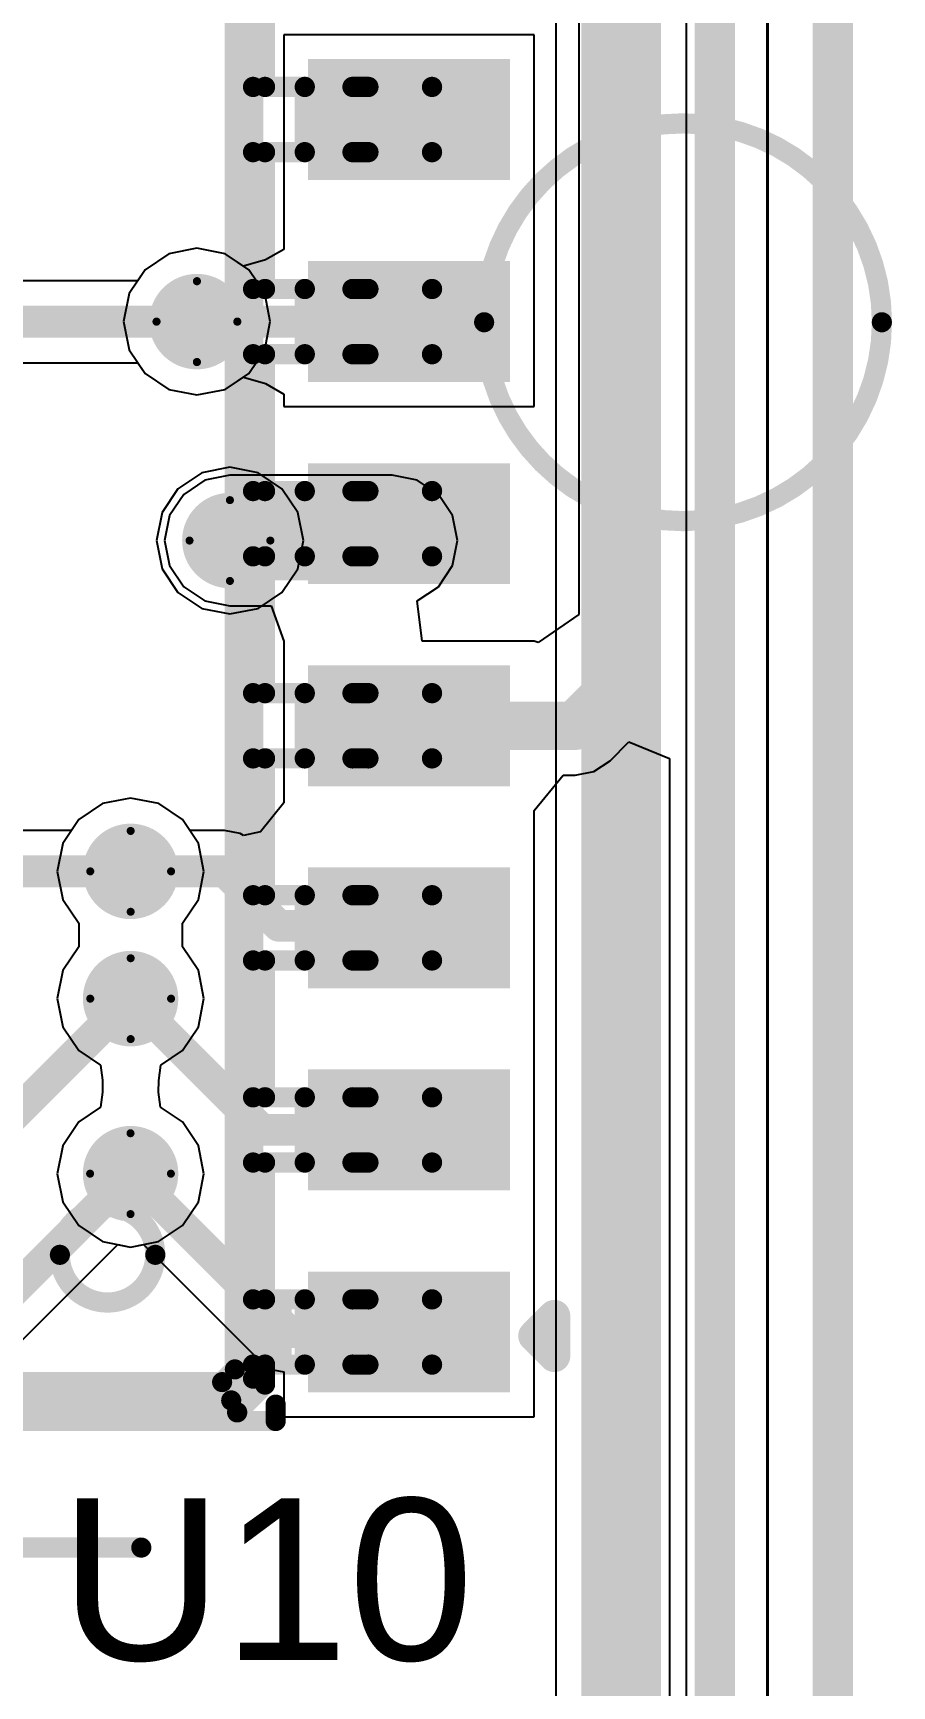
# Model space of a CAD drawing. Header units: millimetres. Extents: x -16 to 330, y -45 to 150.
# Drawn here: x 91.22 to 96.62, y 42.84 to 53.23 of the extents above; entities that cross this region are included whole.
import ezdxf

# ---------------------------------------------------------------- set-up
doc = ezdxf.new("R2010")
doc.units = ezdxf.units.MM
for name, color, linetype in [('BottomLayer', 5, 'Continuous'), ('BottomSolder', 6, 'Continuous'), ('DrillDrawing', 1, 'Continuous'), ('Mechanical13', 56, 'Continuous'), ('Mechanical2', 216, 'Continuous'), ('MidLayer1', 16, 'Continuous'), ('MidLayer2', 76, 'Continuous'), ('TopLayer', 1, 'Continuous'), ('TopOverlay', 2, 'Continuous'), ('TopPaste', 8, 'Continuous'), ('TopSolder', 216, 'Continuous'), ('ViaHoleLayer', 16, 'Continuous')]:
    doc.layers.add(name, color=color, linetype=linetype)
doc.styles.add('Arial', font='arial.ttf', dxfattribs={"height": 0.2})

# ---------------------------------------------------------------- blocks, each defined once
blk = doc.blocks.new('16_SOIC_74')
at = {"layer": 'TopLayer'}
for points in [[(-0.635, 0.38), (0.635, 0.38), (0.635, -0.38), (-0.635, -0.38)], [(5.085, 0.38), (6.355, 0.38), (6.355, -0.38), (5.085, -0.38)], [(-0.635, -0.89), (0.635, -0.89), (0.635, -1.65), (-0.635, -1.65)], [(5.085, -0.89), (6.355, -0.89), (6.355, -1.65), (5.085, -1.65)], [(-0.635, -2.16), (0.635, -2.16), (0.635, -2.92), (-0.635, -2.92)], [(5.085, -2.16), (6.355, -2.16), (6.355, -2.92), (5.085, -2.92)], [(-0.635, -3.43), (0.635, -3.43), (0.635, -4.19), (-0.635, -4.19)], [(5.085, -3.43), (6.355, -3.43), (6.355, -4.19), (5.085, -4.19)], [(-0.635, -4.7), (0.635, -4.7), (0.635, -5.46), (-0.635, -5.46)], [(5.085, -4.7), (6.355, -4.7), (6.355, -5.46), (5.085, -5.46)], [(-0.635, -5.97), (0.635, -5.97), (0.635, -6.73), (-0.635, -6.73)], [(5.085, -5.97), (6.355, -5.97), (6.355, -6.73), (5.085, -6.73)], [(-0.635, -7.24), (0.635, -7.24), (0.635, -8), (-0.635, -8)], [(5.085, -7.24), (6.355, -7.24), (6.355, -8), (5.085, -8)], [(-0.635, -8.51), (0.635, -8.51), (0.635, -9.27), (-0.635, -9.27)], [(5.085, -8.51), (6.355, -8.51), (6.355, -9.27), (5.085, -9.27)]]:
    blk.add_hatch(color=1, dxfattribs=at).paths.add_polyline_path(points)
at = {"layer": 'TopOverlay'}
blk.add_hatch(color=2, dxfattribs=at).paths.add_polyline_path([(0.737, -0.254), (1.016, -0.254), (1.016, 0.203), (0.737, 0.203)])
at = {"layer": 'TopPaste'}
for points in [[(-0.635, 0.38), (0.635, 0.38), (0.635, -0.38), (-0.635, -0.38)], [(5.085, 0.38), (6.355, 0.38), (6.355, -0.38), (5.085, -0.38)], [(-0.635, -0.89), (0.635, -0.89), (0.635, -1.65), (-0.635, -1.65)], [(5.085, -0.89), (6.355, -0.89), (6.355, -1.65), (5.085, -1.65)], [(-0.635, -2.16), (0.635, -2.16), (0.635, -2.92), (-0.635, -2.92)], [(5.085, -2.16), (6.355, -2.16), (6.355, -2.92), (5.085, -2.92)], [(-0.635, -3.43), (0.635, -3.43), (0.635, -4.19), (-0.635, -4.19)], [(5.085, -3.43), (6.355, -3.43), (6.355, -4.19), (5.085, -4.19)], [(-0.635, -4.7), (0.635, -4.7), (0.635, -5.46), (-0.635, -5.46)], [(5.085, -4.7), (6.355, -4.7), (6.355, -5.46), (5.085, -5.46)], [(-0.635, -5.97), (0.635, -5.97), (0.635, -6.73), (-0.635, -6.73)], [(5.085, -5.97), (6.355, -5.97), (6.355, -6.73), (5.085, -6.73)], [(-0.635, -7.24), (0.635, -7.24), (0.635, -8), (-0.635, -8)], [(5.085, -7.24), (6.355, -7.24), (6.355, -8), (5.085, -8)], [(-0.635, -8.51), (0.635, -8.51), (0.635, -9.27), (-0.635, -9.27)], [(5.085, -8.51), (6.355, -8.51), (6.355, -9.27), (5.085, -9.27)]]:
    blk.add_hatch(color=8, dxfattribs=at).paths.add_polyline_path(points)
at = {"layer": 'TopSolder'}
for points in [[(-0.635, 0.38), (0.635, 0.38), (0.635, -0.38), (-0.635, -0.38)], [(5.085, 0.38), (6.355, 0.38), (6.355, -0.38), (5.085, -0.38)], [(-0.635, -0.89), (0.635, -0.89), (0.635, -1.65), (-0.635, -1.65)], [(5.085, -0.89), (6.355, -0.89), (6.355, -1.65), (5.085, -1.65)], [(-0.635, -2.16), (0.635, -2.16), (0.635, -2.92), (-0.635, -2.92)], [(5.085, -2.16), (6.355, -2.16), (6.355, -2.92), (5.085, -2.92)], [(-0.635, -3.43), (0.635, -3.43), (0.635, -4.19), (-0.635, -4.19)], [(5.085, -3.43), (6.355, -3.43), (6.355, -4.19), (5.085, -4.19)], [(-0.635, -4.7), (0.635, -4.7), (0.635, -5.46), (-0.635, -5.46)], [(5.085, -4.7), (6.355, -4.7), (6.355, -5.46), (5.085, -5.46)], [(-0.635, -5.97), (0.635, -5.97), (0.635, -6.73), (-0.635, -6.73)], [(5.085, -5.97), (6.355, -5.97), (6.355, -6.73), (5.085, -6.73)], [(-0.635, -7.24), (0.635, -7.24), (0.635, -8), (-0.635, -8)], [(5.085, -7.24), (6.355, -7.24), (6.355, -8), (5.085, -8)], [(-0.635, -8.51), (0.635, -8.51), (0.635, -9.27), (-0.635, -9.27)], [(5.085, -8.51), (6.355, -8.51), (6.355, -9.27), (5.085, -9.27)]]:
    blk.add_hatch(color=216, dxfattribs=at).paths.add_polyline_path(points)
at = {"layer": 'TopOverlay'}
for points, const_width in [([(4.877, 0.559), (0.838, 0.559)], 0.127), ([(0.838, 0.559), (0.838, 0.457)], 0.127), ([(4.882, 0.557), (4.882, 0.457)], 0.127), ([(-0.914, 0.152), (-0.914, -0.102)], 0.2), ([(-0.787, 0.025), (-0.914, 0.152)], 0.2), ([(-0.787, 0.025), (-0.914, -0.102)], 0.2), ([(0.838, -9.347), (0.838, -9.449)], 0.127), ([(4.882, -9.347), (4.882, -9.447)], 0.127), ([(4.877, -9.449), (0.838, -9.449)], 0.127)]:
    blk.add_lwpolyline(points, dxfattribs=dict(at, const_width=const_width))
for points, const_width in [([(0.806, 0.559, 1), (0.87, 0.559, 1)], 0.0635), ([(0.806, 0.559, 1), (0.87, 0.559, 1)], 0.0635), ([(0.806, 0.457, 1), (0.87, 0.457, 1)], 0.0635), ([(4.845, 0.559, 1), (4.909, 0.559, 1)], 0.0635), ([(4.85, 0.557, 1), (4.914, 0.557, 1)], 0.0635), ([(4.85, 0.457, 1), (4.914, 0.457, 1)], 0.0635), ([(-0.964, 0.152, 1), (-0.864, 0.152, 1)], 0.1), ([(-0.964, 0.152, 1), (-0.864, 0.152, 1)], 0.1), ([(-0.837, 0.025, 1), (-0.737, 0.025, 1)], 0.1), ([(-0.837, 0.025, 1), (-0.737, 0.025, 1)], 0.1), ([(-0.964, -0.102, 1), (-0.864, -0.102, 1)], 0.1), ([(-0.964, -0.102, 1), (-0.864, -0.102, 1)], 0.1), ([(0.806, -9.347, 1), (0.87, -9.347, 1)], 0.0635), ([(4.85, -9.347, 1), (4.914, -9.347, 1)], 0.0635), ([(0.806, -9.449, 1), (0.87, -9.449, 1)], 0.0635), ([(0.806, -9.449, 1), (0.87, -9.449, 1)], 0.0635), ([(4.845, -9.449, 1), (4.909, -9.449, 1)], 0.0635), ([(4.85, -9.447, 1), (4.914, -9.447, 1)], 0.0635)]:
    blk.add_lwpolyline(points, format="xyb", close=True, dxfattribs=dict(at, const_width=const_width))

msp = doc.modelspace()

# ---------------------------------------------------------------- hatches: boundary and pattern name
at = {"layer": 'BottomLayer'}
h = msp.add_hatch(color=5, dxfattribs=at)
edge = h.paths.add_edge_path()
edge.add_arc((92.253, 51.414), 0.3, 0, 360)
h = msp.add_hatch(color=5, dxfattribs=at)
edge = h.paths.add_edge_path()
edge.add_arc((92.46, 50.038), 0.3, 0, 360)
h = msp.add_hatch(color=5, dxfattribs=at)
edge = h.paths.add_edge_path()
edge.add_arc((91.836, 47.959), 0.3, 0, 360)
h = msp.add_hatch(color=5, dxfattribs=at)
edge = h.paths.add_edge_path()
edge.add_arc((91.836, 47.159), 0.3, 0, 360)
h = msp.add_hatch(color=5, dxfattribs=at)
edge = h.paths.add_edge_path()
edge.add_arc((91.836, 46.059), 0.3, 0, 360)
at = {"layer": 'BottomSolder'}
h = msp.add_hatch(color=6, dxfattribs=at)
edge = h.paths.add_edge_path()
edge.add_arc((92.253, 51.414), 0.15, 0, 360)
h = msp.add_hatch(color=6, dxfattribs=at)
edge = h.paths.add_edge_path()
edge.add_arc((92.46, 50.038), 0.15, 0, 360)
h = msp.add_hatch(color=6, dxfattribs=at)
edge = h.paths.add_edge_path()
edge.add_arc((91.836, 47.959), 0.15, 0, 360)
h = msp.add_hatch(color=6, dxfattribs=at)
edge = h.paths.add_edge_path()
edge.add_arc((91.836, 47.159), 0.15, 0, 360)
h = msp.add_hatch(color=6, dxfattribs=at)
edge = h.paths.add_edge_path()
edge.add_arc((91.836, 46.059), 0.15, 0, 360)
at = {"layer": 'MidLayer1'}
h = msp.add_hatch(color=16, dxfattribs=at)
edge = h.paths.add_edge_path()
edge.add_arc((92.253, 51.414), 0.3, 0, 360)
h = msp.add_hatch(color=16, dxfattribs=at)
edge = h.paths.add_edge_path()
edge.add_arc((92.46, 50.038), 0.3, 0, 360)
h = msp.add_hatch(color=16, dxfattribs=at)
edge = h.paths.add_edge_path()
edge.add_arc((91.836, 47.959), 0.3, 0, 360)
h = msp.add_hatch(color=16, dxfattribs=at)
edge = h.paths.add_edge_path()
edge.add_arc((91.836, 47.159), 0.3, 0, 360)
h = msp.add_hatch(color=16, dxfattribs=at)
edge = h.paths.add_edge_path()
edge.add_arc((91.836, 46.059), 0.3, 0, 360)
at = {"layer": 'MidLayer2'}
h = msp.add_hatch(color=76, dxfattribs=at)
edge = h.paths.add_edge_path()
edge.add_arc((92.253, 51.414), 0.3, 0, 360)
h = msp.add_hatch(color=76, dxfattribs=at)
edge = h.paths.add_edge_path()
edge.add_arc((92.46, 50.038), 0.3, 0, 360)
h = msp.add_hatch(color=76, dxfattribs=at)
edge = h.paths.add_edge_path()
edge.add_arc((91.836, 47.959), 0.3, 0, 360)
h = msp.add_hatch(color=76, dxfattribs=at)
edge = h.paths.add_edge_path()
edge.add_arc((91.836, 47.159), 0.3, 0, 360)
h = msp.add_hatch(color=76, dxfattribs=at)
edge = h.paths.add_edge_path()
edge.add_arc((91.836, 46.059), 0.3, 0, 360)
at = {"layer": 'TopLayer'}
h = msp.add_hatch(color=1, dxfattribs=at)
edge = h.paths.add_edge_path()
edge.add_arc((92.253, 51.414), 0.3, 0, 360)
h = msp.add_hatch(color=1, dxfattribs=at)
edge = h.paths.add_edge_path()
edge.add_arc((92.46, 50.038), 0.3, 0, 360)
h = msp.add_hatch(color=1, dxfattribs=at)
edge = h.paths.add_edge_path()
edge.add_arc((91.836, 47.959), 0.3, 0, 360)
h = msp.add_hatch(color=1, dxfattribs=at)
edge = h.paths.add_edge_path()
edge.add_arc((91.836, 47.159), 0.3, 0, 360)
h = msp.add_hatch(color=1, dxfattribs=at)
edge = h.paths.add_edge_path()
edge.add_arc((91.836, 46.059), 0.3, 0, 360)
at = {"layer": 'TopSolder'}
h = msp.add_hatch(color=216, dxfattribs=at)
edge = h.paths.add_edge_path()
edge.add_arc((92.253, 51.414), 0.15, 0, 360)
h = msp.add_hatch(color=216, dxfattribs=at)
edge = h.paths.add_edge_path()
edge.add_arc((92.46, 50.038), 0.15, 0, 360)
h = msp.add_hatch(color=216, dxfattribs=at)
edge = h.paths.add_edge_path()
edge.add_arc((91.836, 47.959), 0.15, 0, 360)
h = msp.add_hatch(color=216, dxfattribs=at)
edge = h.paths.add_edge_path()
edge.add_arc((91.836, 47.159), 0.15, 0, 360)
h = msp.add_hatch(color=216, dxfattribs=at)
edge = h.paths.add_edge_path()
edge.add_arc((91.836, 46.059), 0.15, 0, 360)
at = {"layer": 'ViaHoleLayer'}
h = msp.add_hatch(color=16, dxfattribs=at)
edge = h.paths.add_edge_path()
edge.add_arc((92.253, 51.414), 0.15, 0, 360)
h = msp.add_hatch(color=16, dxfattribs=at)
edge = h.paths.add_edge_path()
edge.add_arc((92.46, 50.038), 0.15, 0, 360)
h = msp.add_hatch(color=16, dxfattribs=at)
edge = h.paths.add_edge_path()
edge.add_arc((91.836, 47.959), 0.15, 0, 360)
h = msp.add_hatch(color=16, dxfattribs=at)
edge = h.paths.add_edge_path()
edge.add_arc((91.836, 47.159), 0.15, 0, 360)
h = msp.add_hatch(color=16, dxfattribs=at)
edge = h.paths.add_edge_path()
edge.add_arc((91.836, 46.059), 0.15, 0, 360)

# ---------------------------------------------------------------- linework, layer by layer
at = {"layer": 'BottomLayer'}
for p, q in [((95.845, 74.655), (95.836, -11.491)), ((95.33, -7.43), (95.33, 61.392)), ((94.51, 59.295), (94.51, -7.43)), ((92.077, 51.84), (91.927, 51.74)), ((92.253, 51.875), (92.077, 51.84)), ((92.43, 51.84), (92.253, 51.875)), ((92.579, 51.74), (92.43, 51.84)), ((91.927, 51.74), (91.827, 51.59)), ((92.679, 51.59), (92.579, 51.74)), ((91.827, 51.59), (91.792, 51.414)), ((92.714, 51.414), (92.679, 51.59)), ((91.792, 51.414), (91.827, 51.237)), ((92.679, 51.237), (92.714, 51.414)), ((91.827, 51.237), (91.927, 51.088)), ((92.579, 51.088), (92.679, 51.237)), ((91.927, 51.088), (92.077, 50.988)), ((92.43, 50.988), (92.579, 51.088)), ((92.077, 50.988), (92.253, 50.953)), ((92.253, 50.953), (92.43, 50.988)), ((91.836, 48.42), (91.66, 48.385)), ((92.013, 48.385), (91.836, 48.42)), ((91.66, 48.385), (91.51, 48.285)), ((92.162, 48.285), (92.013, 48.385)), ((91.51, 48.285), (91.41, 48.135)), ((92.262, 48.135), (92.162, 48.285)), ((91.41, 48.135), (91.375, 47.959)), ((92.297, 47.959), (92.262, 48.135)), ((91.375, 47.959), (91.41, 47.782)), ((92.262, 47.782), (92.297, 47.959)), ((91.41, 47.782), (91.51, 47.633)), ((92.162, 47.633), (92.262, 47.782)), ((91.51, 47.633), (91.51, 47.485)), ((92.162, 47.485), (92.162, 47.633)), ((91.51, 47.485), (91.41, 47.335)), ((92.262, 47.335), (92.162, 47.485)), ((91.41, 47.335), (91.375, 47.159)), ((92.297, 47.159), (92.262, 47.335)), ((91.375, 47.159), (91.41, 46.982)), ((92.262, 46.982), (92.297, 47.159)), ((91.41, 46.982), (91.51, 46.833)), ((92.162, 46.833), (92.262, 46.982)), ((91.51, 46.833), (91.647, 46.741)), ((92.026, 46.741), (92.162, 46.833)), ((91.647, 46.741), (91.66, 46.646)), ((91.66, 46.646), (91.659, 46.572)), ((92.012, 46.572), (92.013, 46.645)), ((92.013, 46.645), (92.026, 46.741)), ((91.659, 46.572), (91.646, 46.476)), ((92.025, 46.476), (92.012, 46.572)), ((91.646, 46.476), (91.51, 46.385)), ((92.162, 46.385), (92.025, 46.476)), ((91.51, 46.385), (91.41, 46.235)), ((92.262, 46.235), (92.162, 46.385)), ((91.41, 46.235), (91.374, 46.059)), ((92.297, 46.059), (92.262, 46.235)), ((91.374, 46.059), (91.41, 45.882)), ((92.262, 45.882), (92.297, 46.059)), ((91.41, 45.882), (91.51, 45.733)), ((92.162, 45.733), (92.262, 45.882)), ((91.51, 45.733), (91.659, 45.633)), ((92.012, 45.633), (92.162, 45.733)), ((91.659, 45.633), (91.836, 45.598)), ((91.836, 45.598), (92.012, 45.633))]:
    msp.add_line(p, q, dxfattribs=at)
at = {"layer": 'BottomLayer', "const_width": 0.5}
msp.add_lwpolyline([(94.92, -7.81), (94.92, 61.392)], dxfattribs=at)
at = {"layer": 'DrillDrawing', "const_width": 0.0508}
for points in [[(91.999, 51.414), (92.253, 51.668)], [(92.253, 51.668), (92.507, 51.414)], [(91.999, 51.414), (92.253, 51.16)], [(92.253, 51.16), (92.507, 51.414)], [(92.206, 50.038), (92.46, 50.292)], [(92.46, 50.292), (92.714, 50.038)], [(92.206, 50.038), (92.46, 49.784)], [(92.46, 49.784), (92.714, 50.038)], [(91.582, 47.959), (91.836, 48.213)], [(91.836, 48.213), (92.09, 47.959)], [(91.582, 47.959), (91.836, 47.705)], [(91.836, 47.705), (92.09, 47.959)], [(91.582, 47.159), (91.836, 47.413)], [(91.836, 47.413), (92.09, 47.159)], [(91.582, 47.159), (91.836, 46.905)], [(91.836, 46.905), (92.09, 47.159)], [(91.582, 46.059), (91.836, 46.313)], [(91.836, 46.313), (92.09, 46.059)], [(91.582, 46.059), (91.836, 45.805)], [(91.836, 45.805), (92.09, 46.059)]]:
    msp.add_lwpolyline(points, dxfattribs=at)
at = {"layer": 'DrillDrawing', "const_width": 0.0254}
for points in [[(92.24, 51.668, 1), (92.266, 51.668, 1)], [(92.24, 51.668, 1), (92.266, 51.668, 1)], [(91.986, 51.414, 1), (92.012, 51.414, 1)], [(91.986, 51.414, 1), (92.012, 51.414, 1)], [(92.494, 51.414, 1), (92.52, 51.414, 1)], [(92.494, 51.414, 1), (92.52, 51.414, 1)], [(92.24, 51.16, 1), (92.266, 51.16, 1)], [(92.24, 51.16, 1), (92.266, 51.16, 1)], [(92.448, 50.292, 1), (92.473, 50.292, 1)], [(92.448, 50.292, 1), (92.473, 50.292, 1)], [(92.194, 50.038, 1), (92.219, 50.038, 1)], [(92.194, 50.038, 1), (92.219, 50.038, 1)], [(92.702, 50.038, 1), (92.727, 50.038, 1)], [(92.702, 50.038, 1), (92.727, 50.038, 1)], [(92.448, 49.784, 1), (92.473, 49.784, 1)], [(92.448, 49.784, 1), (92.473, 49.784, 1)], [(91.824, 48.213, 1), (91.849, 48.213, 1)], [(91.824, 48.213, 1), (91.849, 48.213, 1)], [(91.57, 47.959, 1), (91.595, 47.959, 1)], [(91.57, 47.959, 1), (91.595, 47.959, 1)], [(92.078, 47.959, 1), (92.103, 47.959, 1)], [(92.078, 47.959, 1), (92.103, 47.959, 1)], [(91.824, 47.705, 1), (91.849, 47.705, 1)], [(91.824, 47.705, 1), (91.849, 47.705, 1)], [(91.824, 47.413, 1), (91.849, 47.413, 1)], [(91.824, 47.413, 1), (91.849, 47.413, 1)], [(91.57, 47.159, 1), (91.595, 47.159, 1)], [(91.57, 47.159, 1), (91.595, 47.159, 1)], [(92.078, 47.159, 1), (92.103, 47.159, 1)], [(92.078, 47.159, 1), (92.103, 47.159, 1)], [(91.824, 46.905, 1), (91.849, 46.905, 1)], [(91.824, 46.905, 1), (91.849, 46.905, 1)], [(91.823, 46.313, 1), (91.848, 46.313, 1)], [(91.823, 46.313, 1), (91.848, 46.313, 1)], [(91.569, 46.059, 1), (91.594, 46.059, 1)], [(91.569, 46.059, 1), (91.594, 46.059, 1)], [(92.077, 46.059, 1), (92.102, 46.059, 1)], [(92.077, 46.059, 1), (92.102, 46.059, 1)], [(91.823, 45.805, 1), (91.848, 45.805, 1)], [(91.823, 45.805, 1), (91.848, 45.805, 1)]]:
    msp.add_lwpolyline(points, format="xyb", close=True, dxfattribs=at)
at = {"layer": 'Mechanical13', "const_width": 0.127}
for points in [[(96.256, -12.491), (96.256, 75.509)], [(92.491, 44.829), (92.491, 54.189)], [(92.606, 44.771), (92.606, 54.246)], [(92.681, 52.889), (92.681, 53.749)], [(92.606, 52.889), (92.931, 52.889)], [(92.931, 52.889), (93.231, 52.889)], [(92.931, 52.479), (92.931, 52.889)], [(93.231, 52.889), (93.331, 52.889)], [(93.231, 52.479), (93.231, 52.889)], [(93.331, 52.889), (93.731, 52.889)], [(93.331, 52.479), (93.331, 52.889)], [(93.731, 52.479), (93.731, 52.889)], [(92.606, 52.479), (92.931, 52.479)], [(92.681, 51.619), (92.681, 52.479)], [(92.931, 52.479), (93.231, 52.479)], [(93.231, 52.479), (93.331, 52.479)], [(93.331, 52.479), (93.731, 52.479)], [(92.606, 51.619), (92.931, 51.619)], [(92.931, 51.619), (93.231, 51.619)], [(92.931, 51.209), (92.931, 51.619)], [(93.231, 51.619), (93.331, 51.619)], [(93.231, 51.209), (93.231, 51.619)], [(93.331, 51.619), (93.731, 51.619)], [(93.331, 51.209), (93.331, 51.619)], [(93.731, 51.209), (93.731, 51.619)], [(92.606, 51.209), (92.931, 51.209)], [(92.681, 50.349), (92.681, 51.209)], [(92.931, 51.209), (93.231, 51.209)], [(93.231, 51.209), (93.331, 51.209)], [(93.331, 51.209), (93.731, 51.209)], [(92.606, 50.349), (92.931, 50.349)], [(92.931, 50.349), (93.231, 50.349)], [(92.931, 49.939), (92.931, 50.349)], [(93.231, 50.349), (93.331, 50.349)], [(93.231, 49.939), (93.231, 50.349)], [(93.331, 50.349), (93.731, 50.349)], [(93.331, 49.939), (93.331, 50.349)], [(93.731, 49.939), (93.731, 50.349)], [(92.606, 49.939), (92.931, 49.939)], [(92.681, 49.079), (92.681, 49.939)], [(92.931, 49.939), (93.231, 49.939)], [(93.231, 49.939), (93.331, 49.939)], [(93.331, 49.939), (93.731, 49.939)], [(92.606, 49.079), (92.931, 49.079)], [(92.931, 49.079), (93.231, 49.079)], [(92.931, 48.669), (92.931, 49.079)], [(93.231, 49.079), (93.331, 49.079)], [(93.231, 48.669), (93.231, 49.079)], [(93.331, 49.079), (93.731, 49.079)], [(93.331, 48.669), (93.331, 49.079)], [(93.731, 48.669), (93.731, 49.079)], [(92.606, 48.669), (92.931, 48.669)], [(92.681, 47.809), (92.681, 48.669)], [(92.931, 48.669), (93.231, 48.669)], [(93.231, 48.669), (93.331, 48.669)], [(93.331, 48.669), (93.731, 48.669)], [(92.606, 47.809), (92.931, 47.809)], [(92.931, 47.809), (93.231, 47.809)], [(92.931, 47.399), (92.931, 47.809)], [(93.231, 47.809), (93.331, 47.809)], [(93.231, 47.399), (93.231, 47.809)], [(93.331, 47.809), (93.731, 47.809)], [(93.331, 47.399), (93.331, 47.809)], [(93.731, 47.399), (93.731, 47.809)], [(92.606, 47.399), (92.931, 47.399)], [(92.681, 46.539), (92.681, 47.399)], [(92.931, 47.399), (93.231, 47.399)], [(93.231, 47.399), (93.331, 47.399)], [(93.331, 47.399), (93.731, 47.399)], [(92.606, 46.539), (92.931, 46.539)], [(92.931, 46.539), (93.231, 46.539)], [(92.931, 46.129), (92.931, 46.539)], [(93.231, 46.539), (93.331, 46.539)], [(93.231, 46.129), (93.231, 46.539)], [(93.331, 46.539), (93.731, 46.539)], [(93.331, 46.129), (93.331, 46.539)], [(93.731, 46.129), (93.731, 46.539)], [(92.606, 46.129), (92.931, 46.129)], [(92.681, 45.269), (92.681, 46.129)], [(92.931, 46.129), (93.231, 46.129)], [(93.231, 46.129), (93.331, 46.129)], [(93.331, 46.129), (93.731, 46.129)], [(92.606, 45.269), (92.931, 45.269)], [(92.931, 45.269), (93.231, 45.269)], [(92.931, 44.859), (92.931, 45.269)], [(93.231, 45.269), (93.331, 45.269)], [(93.231, 44.859), (93.231, 45.269)], [(93.331, 45.269), (93.731, 45.269)], [(93.331, 44.859), (93.331, 45.269)], [(93.731, 44.859), (93.731, 45.269)], [(92.411, 44.749), (92.491, 44.829)], [(92.491, 44.829), (92.681, 44.734)], [(92.606, 44.859), (92.931, 44.859)], [(92.681, 44.734), (92.681, 44.859)], [(92.931, 44.859), (93.231, 44.859)], [(93.231, 44.859), (93.331, 44.859)], [(93.331, 44.859), (93.731, 44.859)], [(89.051, 44.749), (92.411, 44.749)], [(92.411, 44.749), (92.506, 44.559)], [(92.469, 44.634), (92.606, 44.771)], [(92.506, 44.559), (92.681, 44.734)], [(88.994, 44.634), (92.469, 44.634)], [(88.956, 44.559), (92.506, 44.559)], [(87.931, 43.709), (91.904, 43.709)], [(87.931, 43.709), (91.904, 43.709)]]:
    msp.add_lwpolyline(points, dxfattribs=at)
at = {"layer": 'Mechanical13'}
for points, const_width in [([(92.574, 52.889, 1), (92.638, 52.889, 1)], 0.0635), ([(92.649, 52.889, 1), (92.713, 52.889, 1)], 0.0635), ([(92.899, 52.889, 1), (92.963, 52.889, 1)], 0.0635), ([(92.899, 52.889, 1), (92.963, 52.889, 1)], 0.0635), ([(92.899, 52.889, 1), (92.963, 52.889, 1)], 0.0635), ([(93.199, 52.889, 1), (93.263, 52.889, 1)], 0.0635), ([(93.199, 52.889, 1), (93.263, 52.889, 1)], 0.0635), ([(93.199, 52.889, 1), (93.263, 52.889, 1)], 0.0635), ([(93.299, 52.889, 1), (93.363, 52.889, 1)], 0.0635), ([(93.299, 52.889, 1), (93.363, 52.889, 1)], 0.0635), ([(93.299, 52.889, 1), (93.363, 52.889, 1)], 0.0635), ([(93.699, 52.889, 1), (93.763, 52.889, 1)], 0.0635), ([(93.699, 52.889, 1), (93.763, 52.889, 1)], 0.0635), ([(96.559, 51.41, 1), (94.059, 51.41, 1)], 0.127), ([(92.574, 52.479, 1), (92.638, 52.479, 1)], 0.0635), ([(92.649, 52.479, 1), (92.713, 52.479, 1)], 0.0635), ([(92.899, 52.479, 1), (92.963, 52.479, 1)], 0.0635), ([(92.899, 52.479, 1), (92.963, 52.479, 1)], 0.0635), ([(92.899, 52.479, 1), (92.963, 52.479, 1)], 0.0635), ([(93.199, 52.479, 1), (93.263, 52.479, 1)], 0.0635), ([(93.199, 52.479, 1), (93.263, 52.479, 1)], 0.0635), ([(93.199, 52.479, 1), (93.263, 52.479, 1)], 0.0635), ([(93.299, 52.479, 1), (93.363, 52.479, 1)], 0.0635), ([(93.299, 52.479, 1), (93.363, 52.479, 1)], 0.0635), ([(93.299, 52.479, 1), (93.363, 52.479, 1)], 0.0635), ([(93.699, 52.479, 1), (93.763, 52.479, 1)], 0.0635), ([(93.699, 52.479, 1), (93.763, 52.479, 1)], 0.0635), ([(92.574, 51.619, 1), (92.638, 51.619, 1)], 0.0635), ([(92.649, 51.619, 1), (92.713, 51.619, 1)], 0.0635), ([(92.899, 51.619, 1), (92.963, 51.619, 1)], 0.0635), ([(92.899, 51.619, 1), (92.963, 51.619, 1)], 0.0635), ([(92.899, 51.619, 1), (92.963, 51.619, 1)], 0.0635), ([(93.199, 51.619, 1), (93.263, 51.619, 1)], 0.0635), ([(93.199, 51.619, 1), (93.263, 51.619, 1)], 0.0635), ([(93.199, 51.619, 1), (93.263, 51.619, 1)], 0.0635), ([(93.299, 51.619, 1), (93.363, 51.619, 1)], 0.0635), ([(93.299, 51.619, 1), (93.363, 51.619, 1)], 0.0635), ([(93.299, 51.619, 1), (93.363, 51.619, 1)], 0.0635), ([(93.699, 51.619, 1), (93.763, 51.619, 1)], 0.0635), ([(93.699, 51.619, 1), (93.763, 51.619, 1)], 0.0635), ([(94.027, 51.41, 1), (94.09, 51.41, 1)], 0.0635), ([(96.527, 51.41, 1), (96.59, 51.41, 1)], 0.0635), ([(92.574, 51.209, 1), (92.638, 51.209, 1)], 0.0635), ([(92.649, 51.209, 1), (92.713, 51.209, 1)], 0.0635), ([(92.899, 51.209, 1), (92.963, 51.209, 1)], 0.0635), ([(92.899, 51.209, 1), (92.963, 51.209, 1)], 0.0635), ([(92.899, 51.209, 1), (92.963, 51.209, 1)], 0.0635), ([(93.199, 51.209, 1), (93.263, 51.209, 1)], 0.0635), ([(93.199, 51.209, 1), (93.263, 51.209, 1)], 0.0635), ([(93.199, 51.209, 1), (93.263, 51.209, 1)], 0.0635), ([(93.299, 51.209, 1), (93.363, 51.209, 1)], 0.0635), ([(93.299, 51.209, 1), (93.363, 51.209, 1)], 0.0635), ([(93.299, 51.209, 1), (93.363, 51.209, 1)], 0.0635), ([(93.699, 51.209, 1), (93.763, 51.209, 1)], 0.0635), ([(93.699, 51.209, 1), (93.763, 51.209, 1)], 0.0635), ([(92.574, 50.349, 1), (92.638, 50.349, 1)], 0.0635), ([(92.649, 50.349, 1), (92.713, 50.349, 1)], 0.0635), ([(92.899, 50.349, 1), (92.963, 50.349, 1)], 0.0635), ([(92.899, 50.349, 1), (92.963, 50.349, 1)], 0.0635), ([(92.899, 50.349, 1), (92.963, 50.349, 1)], 0.0635), ([(93.199, 50.349, 1), (93.263, 50.349, 1)], 0.0635), ([(93.199, 50.349, 1), (93.263, 50.349, 1)], 0.0635), ([(93.199, 50.349, 1), (93.263, 50.349, 1)], 0.0635), ([(93.299, 50.349, 1), (93.363, 50.349, 1)], 0.0635), ([(93.299, 50.349, 1), (93.363, 50.349, 1)], 0.0635), ([(93.299, 50.349, 1), (93.363, 50.349, 1)], 0.0635), ([(93.699, 50.349, 1), (93.763, 50.349, 1)], 0.0635), ([(93.699, 50.349, 1), (93.763, 50.349, 1)], 0.0635), ([(92.574, 49.939, 1), (92.638, 49.939, 1)], 0.0635), ([(92.649, 49.939, 1), (92.713, 49.939, 1)], 0.0635), ([(92.899, 49.939, 1), (92.963, 49.939, 1)], 0.0635), ([(92.899, 49.939, 1), (92.963, 49.939, 1)], 0.0635), ([(92.899, 49.939, 1), (92.963, 49.939, 1)], 0.0635), ([(93.199, 49.939, 1), (93.263, 49.939, 1)], 0.0635), ([(93.199, 49.939, 1), (93.263, 49.939, 1)], 0.0635), ([(93.199, 49.939, 1), (93.263, 49.939, 1)], 0.0635), ([(93.299, 49.939, 1), (93.363, 49.939, 1)], 0.0635), ([(93.299, 49.939, 1), (93.363, 49.939, 1)], 0.0635), ([(93.299, 49.939, 1), (93.363, 49.939, 1)], 0.0635), ([(93.699, 49.939, 1), (93.763, 49.939, 1)], 0.0635), ([(93.699, 49.939, 1), (93.763, 49.939, 1)], 0.0635), ([(92.574, 49.079, 1), (92.638, 49.079, 1)], 0.0635), ([(92.649, 49.079, 1), (92.713, 49.079, 1)], 0.0635), ([(92.899, 49.079, 1), (92.963, 49.079, 1)], 0.0635), ([(92.899, 49.079, 1), (92.963, 49.079, 1)], 0.0635), ([(92.899, 49.079, 1), (92.963, 49.079, 1)], 0.0635), ([(93.199, 49.079, 1), (93.263, 49.079, 1)], 0.0635), ([(93.199, 49.079, 1), (93.263, 49.079, 1)], 0.0635), ([(93.199, 49.079, 1), (93.263, 49.079, 1)], 0.0635), ([(93.299, 49.079, 1), (93.363, 49.079, 1)], 0.0635), ([(93.299, 49.079, 1), (93.363, 49.079, 1)], 0.0635), ([(93.299, 49.079, 1), (93.363, 49.079, 1)], 0.0635), ([(93.699, 49.079, 1), (93.763, 49.079, 1)], 0.0635), ([(93.699, 49.079, 1), (93.763, 49.079, 1)], 0.0635), ([(92.574, 48.669, 1), (92.638, 48.669, 1)], 0.0635), ([(92.649, 48.669, 1), (92.713, 48.669, 1)], 0.0635), ([(92.899, 48.669, 1), (92.963, 48.669, 1)], 0.0635), ([(92.899, 48.669, 1), (92.963, 48.669, 1)], 0.0635), ([(92.899, 48.669, 1), (92.963, 48.669, 1)], 0.0635), ([(93.199, 48.669, 1), (93.263, 48.669, 1)], 0.0635), ([(93.199, 48.669, 1), (93.263, 48.669, 1)], 0.0635), ([(93.199, 48.669, 1), (93.263, 48.669, 1)], 0.0635), ([(93.299, 48.669, 1), (93.363, 48.669, 1)], 0.0635), ([(93.299, 48.669, 1), (93.363, 48.669, 1)], 0.0635), ([(93.299, 48.669, 1), (93.363, 48.669, 1)], 0.0635), ([(93.699, 48.669, 1), (93.763, 48.669, 1)], 0.0635), ([(93.699, 48.669, 1), (93.763, 48.669, 1)], 0.0635), ([(92.574, 47.809, 1), (92.638, 47.809, 1)], 0.0635), ([(92.649, 47.809, 1), (92.713, 47.809, 1)], 0.0635), ([(92.899, 47.809, 1), (92.963, 47.809, 1)], 0.0635), ([(92.899, 47.809, 1), (92.963, 47.809, 1)], 0.0635), ([(92.899, 47.809, 1), (92.963, 47.809, 1)], 0.0635), ([(93.199, 47.809, 1), (93.263, 47.809, 1)], 0.0635), ([(93.199, 47.809, 1), (93.263, 47.809, 1)], 0.0635), ([(93.199, 47.809, 1), (93.263, 47.809, 1)], 0.0635), ([(93.299, 47.809, 1), (93.363, 47.809, 1)], 0.0635), ([(93.299, 47.809, 1), (93.363, 47.809, 1)], 0.0635), ([(93.299, 47.809, 1), (93.363, 47.809, 1)], 0.0635), ([(93.699, 47.809, 1), (93.763, 47.809, 1)], 0.0635), ([(93.699, 47.809, 1), (93.763, 47.809, 1)], 0.0635), ([(92.574, 47.399, 1), (92.638, 47.399, 1)], 0.0635), ([(92.649, 47.399, 1), (92.713, 47.399, 1)], 0.0635), ([(92.899, 47.399, 1), (92.963, 47.399, 1)], 0.0635), ([(92.899, 47.399, 1), (92.963, 47.399, 1)], 0.0635), ([(92.899, 47.399, 1), (92.963, 47.399, 1)], 0.0635), ([(93.199, 47.399, 1), (93.263, 47.399, 1)], 0.0635), ([(93.199, 47.399, 1), (93.263, 47.399, 1)], 0.0635), ([(93.199, 47.399, 1), (93.263, 47.399, 1)], 0.0635), ([(93.299, 47.399, 1), (93.363, 47.399, 1)], 0.0635), ([(93.299, 47.399, 1), (93.363, 47.399, 1)], 0.0635), ([(93.299, 47.399, 1), (93.363, 47.399, 1)], 0.0635), ([(93.699, 47.399, 1), (93.763, 47.399, 1)], 0.0635), ([(93.699, 47.399, 1), (93.763, 47.399, 1)], 0.0635), ([(92.574, 46.539, 1), (92.638, 46.539, 1)], 0.0635), ([(92.649, 46.539, 1), (92.713, 46.539, 1)], 0.0635), ([(92.899, 46.539, 1), (92.963, 46.539, 1)], 0.0635), ([(92.899, 46.539, 1), (92.963, 46.539, 1)], 0.0635), ([(92.899, 46.539, 1), (92.963, 46.539, 1)], 0.0635), ([(93.199, 46.539, 1), (93.263, 46.539, 1)], 0.0635), ([(93.199, 46.539, 1), (93.263, 46.539, 1)], 0.0635), ([(93.199, 46.539, 1), (93.263, 46.539, 1)], 0.0635), ([(93.299, 46.539, 1), (93.363, 46.539, 1)], 0.0635), ([(93.299, 46.539, 1), (93.363, 46.539, 1)], 0.0635), ([(93.299, 46.539, 1), (93.363, 46.539, 1)], 0.0635), ([(93.699, 46.539, 1), (93.763, 46.539, 1)], 0.0635), ([(93.699, 46.539, 1), (93.763, 46.539, 1)], 0.0635), ([(92.574, 46.129, 1), (92.638, 46.129, 1)], 0.0635), ([(92.649, 46.129, 1), (92.713, 46.129, 1)], 0.0635), ([(92.899, 46.129, 1), (92.963, 46.129, 1)], 0.0635), ([(92.899, 46.129, 1), (92.963, 46.129, 1)], 0.0635), ([(92.899, 46.129, 1), (92.963, 46.129, 1)], 0.0635), ([(93.199, 46.129, 1), (93.263, 46.129, 1)], 0.0635), ([(93.199, 46.129, 1), (93.263, 46.129, 1)], 0.0635), ([(93.199, 46.129, 1), (93.263, 46.129, 1)], 0.0635), ([(93.299, 46.129, 1), (93.363, 46.129, 1)], 0.0635), ([(93.299, 46.129, 1), (93.363, 46.129, 1)], 0.0635), ([(93.299, 46.129, 1), (93.363, 46.129, 1)], 0.0635), ([(93.699, 46.129, 1), (93.763, 46.129, 1)], 0.0635), ([(93.699, 46.129, 1), (93.763, 46.129, 1)], 0.0635), ([(91.991, 45.549, 1), (91.391, 45.549, 1)], 0.127), ([(91.36, 45.549, 1), (91.423, 45.549, 1)], 0.0635), ([(91.96, 45.549, 1), (92.023, 45.549, 1)], 0.0635), ([(92.574, 45.269, 1), (92.638, 45.269, 1)], 0.0635), ([(92.649, 45.269, 1), (92.713, 45.269, 1)], 0.0635), ([(92.899, 45.269, 1), (92.963, 45.269, 1)], 0.0635), ([(92.899, 45.269, 1), (92.963, 45.269, 1)], 0.0635), ([(92.899, 45.269, 1), (92.963, 45.269, 1)], 0.0635), ([(93.199, 45.269, 1), (93.263, 45.269, 1)], 0.0635), ([(93.199, 45.269, 1), (93.263, 45.269, 1)], 0.0635), ([(93.199, 45.269, 1), (93.263, 45.269, 1)], 0.0635), ([(93.299, 45.269, 1), (93.363, 45.269, 1)], 0.0635), ([(93.299, 45.269, 1), (93.363, 45.269, 1)], 0.0635), ([(93.299, 45.269, 1), (93.363, 45.269, 1)], 0.0635), ([(93.699, 45.269, 1), (93.763, 45.269, 1)], 0.0635), ([(93.699, 45.269, 1), (93.763, 45.269, 1)], 0.0635), ([(92.46, 44.829, 1), (92.523, 44.829, 1)], 0.0635), ([(92.46, 44.829, 1), (92.523, 44.829, 1)], 0.0635), ([(92.46, 44.829, 1), (92.523, 44.829, 1)], 0.0635), ([(92.574, 44.859, 1), (92.638, 44.859, 1)], 0.0635), ([(92.649, 44.859, 1), (92.713, 44.859, 1)], 0.0635), ([(92.899, 44.859, 1), (92.963, 44.859, 1)], 0.0635), ([(92.899, 44.859, 1), (92.963, 44.859, 1)], 0.0635), ([(92.899, 44.859, 1), (92.963, 44.859, 1)], 0.0635), ([(93.199, 44.859, 1), (93.263, 44.859, 1)], 0.0635), ([(93.199, 44.859, 1), (93.263, 44.859, 1)], 0.0635), ([(93.199, 44.859, 1), (93.263, 44.859, 1)], 0.0635), ([(93.299, 44.859, 1), (93.363, 44.859, 1)], 0.0635), ([(93.299, 44.859, 1), (93.363, 44.859, 1)], 0.0635), ([(93.299, 44.859, 1), (93.363, 44.859, 1)], 0.0635), ([(93.699, 44.859, 1), (93.763, 44.859, 1)], 0.0635), ([(93.699, 44.859, 1), (93.763, 44.859, 1)], 0.0635), ([(92.38, 44.749, 1), (92.443, 44.749, 1)], 0.0635), ([(92.38, 44.749, 1), (92.443, 44.749, 1)], 0.0635), ([(92.38, 44.749, 1), (92.443, 44.749, 1)], 0.0635), ([(92.574, 44.771, 1), (92.638, 44.771, 1)], 0.0635), ([(92.574, 44.771, 1), (92.638, 44.771, 1)], 0.0635), ([(92.649, 44.734, 1), (92.713, 44.734, 1)], 0.0635), ([(92.649, 44.734, 1), (92.713, 44.734, 1)], 0.0635), ([(92.649, 44.734, 1), (92.713, 44.734, 1)], 0.0635), ([(92.437, 44.634, 1), (92.5, 44.634, 1)], 0.0635), ([(92.437, 44.634, 1), (92.5, 44.634, 1)], 0.0635), ([(92.474, 44.559, 1), (92.538, 44.559, 1)], 0.0635), ([(92.474, 44.559, 1), (92.538, 44.559, 1)], 0.0635), ([(92.474, 44.559, 1), (92.538, 44.559, 1)], 0.0635), ([(91.872, 43.709, 1), (91.935, 43.709, 1)], 0.0635), ([(91.872, 43.709, 1), (91.935, 43.709, 1)], 0.0635)]:
    msp.add_lwpolyline(points, format="xyb", close=True, dxfattribs=dict(at, const_width=const_width))
at = {"layer": 'Mechanical2', "const_width": 0.254}
msp.add_lwpolyline([(96.25, -12.5), (96.25, 75.5)], dxfattribs=at)
at = {"layer": 'MidLayer1'}
for p, q in [((95.839, 74.646), (95.829, -11.5)), ((92.077, 51.84), (91.927, 51.74)), ((92.253, 51.875), (92.077, 51.84)), ((92.43, 51.84), (92.253, 51.875)), ((92.579, 51.74), (92.43, 51.84)), ((91.927, 51.74), (91.881, 51.671)), ((92.679, 51.59), (92.579, 51.74)), ((91.881, 51.671), (83.49, 51.671)), ((92.714, 51.414), (92.679, 51.59)), ((92.679, 51.237), (92.714, 51.414)), ((92.579, 51.088), (92.679, 51.237)), ((83.49, 51.156), (91.881, 51.156)), ((91.881, 51.156), (91.927, 51.088)), ((91.927, 51.088), (92.077, 50.988)), ((92.43, 50.988), (92.579, 51.088)), ((92.077, 50.988), (92.253, 50.953)), ((92.253, 50.953), (92.43, 50.988)), ((92.46, 50.499), (92.284, 50.464)), ((92.637, 50.464), (92.46, 50.499)), ((92.284, 50.464), (92.134, 50.364)), ((92.787, 50.364), (92.637, 50.464)), ((92.134, 50.364), (92.034, 50.215)), ((92.887, 50.215), (92.787, 50.364)), ((92.034, 50.215), (91.999, 50.038)), ((92.922, 50.038), (92.887, 50.215)), ((91.999, 50.038), (92.034, 49.861)), ((92.887, 49.861), (92.922, 50.038)), ((92.034, 49.861), (92.134, 49.712)), ((92.787, 49.712), (92.887, 49.861)), ((92.134, 49.712), (92.284, 49.612)), ((92.637, 49.612), (92.787, 49.712)), ((92.284, 49.612), (92.46, 49.577)), ((92.46, 49.577), (92.637, 49.612)), ((91.836, 48.42), (91.66, 48.385)), ((92.013, 48.385), (91.836, 48.42)), ((91.66, 48.385), (91.51, 48.285)), ((92.162, 48.285), (92.013, 48.385)), ((91.51, 48.285), (91.41, 48.135)), ((92.262, 48.135), (92.162, 48.285)), ((91.41, 48.135), (91.375, 47.959)), ((92.297, 47.959), (92.262, 48.135)), ((91.375, 47.959), (91.41, 47.782)), ((92.262, 47.782), (92.297, 47.959)), ((91.41, 47.782), (91.51, 47.633)), ((92.162, 47.633), (92.262, 47.782)), ((91.51, 47.633), (91.51, 47.485)), ((92.162, 47.485), (92.162, 47.633)), ((91.51, 47.485), (91.41, 47.335)), ((92.262, 47.335), (92.162, 47.485)), ((91.41, 47.335), (91.375, 47.159)), ((92.297, 47.159), (92.262, 47.335)), ((91.375, 47.159), (91.41, 46.982)), ((92.262, 46.982), (92.297, 47.159)), ((91.41, 46.982), (91.51, 46.833)), ((92.162, 46.833), (92.262, 46.982)), ((91.51, 46.833), (91.647, 46.741)), ((92.026, 46.741), (92.162, 46.833)), ((91.647, 46.741), (91.66, 46.646)), ((91.66, 46.646), (91.659, 46.572)), ((92.012, 46.572), (92.013, 46.645)), ((92.013, 46.645), (92.026, 46.741)), ((91.659, 46.572), (91.646, 46.476)), ((92.025, 46.476), (92.012, 46.572)), ((91.646, 46.476), (91.51, 46.385)), ((92.162, 46.385), (92.025, 46.476)), ((91.51, 46.385), (91.41, 46.235)), ((92.262, 46.235), (92.162, 46.385)), ((91.41, 46.235), (91.374, 46.059)), ((92.297, 46.059), (92.262, 46.235)), ((91.374, 46.059), (91.41, 45.882)), ((92.262, 45.882), (92.297, 46.059)), ((91.41, 45.882), (91.51, 45.733)), ((92.162, 45.733), (92.262, 45.882)), ((91.51, 45.733), (91.659, 45.633)), ((92.012, 45.633), (92.162, 45.733)), ((91.659, 45.633), (91.836, 45.598)), ((91.836, 45.598), (92.012, 45.633))]:
    msp.add_line(p, q, dxfattribs=at)
at = {"layer": 'MidLayer1', "const_width": 0.2}
msp.add_lwpolyline([(83.118, 51.414), (92.253, 51.414)], dxfattribs=at)
at = {"layer": 'MidLayer1', "const_width": 0.1}
msp.add_lwpolyline([(92.203, 51.414, 1), (92.303, 51.414, 1)], format="xyb", close=True, dxfattribs=at)
at = {"layer": 'MidLayer2'}
for p, q in [((95.839, 74.646), (95.829, -11.5)), ((92.077, 51.84), (91.927, 51.74)), ((92.253, 51.875), (92.077, 51.84)), ((92.43, 51.84), (92.253, 51.875)), ((92.579, 51.74), (92.43, 51.84)), ((91.927, 51.74), (91.827, 51.59)), ((92.679, 51.59), (92.579, 51.74)), ((91.827, 51.59), (91.792, 51.414)), ((92.714, 51.414), (92.679, 51.59)), ((91.792, 51.414), (91.827, 51.237)), ((92.679, 51.237), (92.714, 51.414)), ((91.827, 51.237), (91.927, 51.088)), ((92.579, 51.088), (92.679, 51.237)), ((91.927, 51.088), (92.077, 50.988)), ((92.43, 50.988), (92.579, 51.088)), ((92.077, 50.988), (92.253, 50.953)), ((92.253, 50.953), (92.43, 50.988)), ((91.836, 48.42), (91.66, 48.385)), ((92.013, 48.385), (91.836, 48.42)), ((91.66, 48.385), (91.51, 48.285)), ((92.162, 48.285), (92.013, 48.385)), ((91.464, 48.216), (89.452, 48.216)), ((91.51, 48.285), (91.464, 48.216)), ((92.262, 48.135), (92.162, 48.285)), ((92.297, 47.959), (92.262, 48.135)), ((92.262, 47.782), (92.297, 47.959)), ((92.162, 47.633), (92.262, 47.782)), ((92.162, 47.485), (92.162, 47.633)), ((92.262, 47.335), (92.162, 47.485)), ((92.297, 47.159), (92.262, 47.335)), ((92.262, 46.982), (92.297, 47.159)), ((92.162, 46.833), (92.262, 46.982)), ((92.026, 46.741), (92.162, 46.833)), ((92.012, 46.572), (92.013, 46.645)), ((92.013, 46.645), (92.026, 46.741)), ((92.025, 46.476), (92.012, 46.572)), ((92.162, 46.385), (92.025, 46.476)), ((92.262, 46.235), (92.162, 46.385)), ((92.297, 46.059), (92.262, 46.235)), ((92.262, 45.882), (92.297, 46.059)), ((92.162, 45.733), (92.262, 45.882)), ((92.012, 45.633), (92.162, 45.733)), ((91.018, 44.877), (91.755, 45.614)), ((91.755, 45.614), (91.836, 45.598)), ((91.836, 45.598), (92.012, 45.633))]:
    msp.add_line(p, q, dxfattribs=at)
at = {"layer": 'MidLayer2', "const_width": 0.2}
for points in [[(87.936, 47.959), (91.836, 47.959)], [(90.397, 45.72), (91.836, 47.159)], [(90.836, 45.059), (91.836, 46.059)]]:
    msp.add_lwpolyline(points, dxfattribs=at)
at = {"layer": 'MidLayer2', "const_width": 0.1}
for points in [[(91.786, 47.959, 1), (91.886, 47.959, 1)], [(91.786, 47.159, 1), (91.886, 47.159, 1)], [(91.786, 46.059, 1), (91.886, 46.059, 1)]]:
    msp.add_lwpolyline(points, format="xyb", close=True, dxfattribs=at)
at = {"layer": 'TopLayer'}
for p, q in [((94.653, 55.22), (94.653, 49.573)), ((94.374, 53.216), (92.799, 53.216)), ((92.799, 53.216), (92.799, 52.2)), ((94.374, 52.2), (94.374, 53.216)), ((92.799, 52.2), (92.799, 52.151)), ((92.799, 52.151), (92.799, 51.946)), ((94.374, 52.151), (94.374, 52.2)), ((94.374, 51.946), (94.374, 52.151)), ((92.799, 51.946), (92.799, 51.868)), ((94.374, 51.897), (94.374, 51.946)), ((92.077, 51.84), (91.927, 51.74)), ((92.253, 51.875), (92.077, 51.84)), ((92.43, 51.84), (92.253, 51.875)), ((92.545, 51.763), (92.43, 51.84)), ((92.799, 51.868), (92.685, 51.802)), ((94.374, 50.881), (94.374, 51.897)), ((91.927, 51.74), (91.827, 51.59)), ((92.685, 51.802), (92.545, 51.763)), ((91.827, 51.59), (91.792, 51.414)), ((91.792, 51.414), (91.827, 51.237)), ((91.827, 51.237), (91.927, 51.088)), ((91.927, 51.088), (92.077, 50.988)), ((92.43, 50.988), (92.545, 51.065)), ((92.545, 51.065), (92.685, 51.026)), ((92.685, 51.026), (92.799, 50.959)), ((92.077, 50.988), (92.253, 50.953)), ((92.253, 50.953), (92.43, 50.988)), ((92.799, 50.959), (92.799, 50.881)), ((92.799, 50.881), (94.374, 50.881)), ((92.303, 50.417), (92.17, 50.328)), ((92.46, 50.448), (92.303, 50.417)), ((93.48, 50.448), (92.46, 50.448)), ((93.637, 50.417), (93.48, 50.448)), ((93.771, 50.328), (93.637, 50.417)), ((92.17, 50.328), (92.081, 50.195)), ((93.859, 50.195), (93.771, 50.328)), ((92.081, 50.195), (92.05, 50.038)), ((93.891, 50.038), (93.859, 50.195)), ((92.05, 50.038), (92.081, 49.881)), ((93.859, 49.881), (93.891, 50.038)), ((92.081, 49.881), (92.17, 49.748)), ((93.771, 49.748), (93.859, 49.881)), ((92.17, 49.748), (92.303, 49.659)), ((92.303, 49.659), (92.46, 49.628)), ((93.637, 49.659), (93.771, 49.748)), ((93.669, 49.406), (93.637, 49.659)), ((92.46, 49.628), (92.72, 49.628)), ((92.72, 49.628), (92.799, 49.406)), ((94.653, 49.573), (94.399, 49.397)), ((92.799, 49.406), (92.799, 49.374)), ((92.799, 49.374), (92.799, 48.39)), ((94.374, 49.406), (93.669, 49.406)), ((94.399, 49.397), (94.374, 49.406)), ((94.374, 49.406), (94.374, 49.406)), ((94.85, 48.654), (94.969, 48.774)), ((94.969, 48.774), (95.223, 48.669)), ((94.749, 48.587), (94.85, 48.654)), ((95.223, 48.669), (95.223, 40.931)), ((94.374, 48.341), (94.556, 48.563)), ((94.556, 48.563), (94.63, 48.563)), ((94.63, 48.563), (94.749, 48.587)), ((91.836, 48.42), (91.66, 48.385)), ((92.013, 48.385), (91.836, 48.42)), ((91.66, 48.385), (91.51, 48.285)), ((92.162, 48.285), (92.013, 48.385)), ((92.799, 48.39), (92.652, 48.207)), ((94.374, 48.136), (94.374, 48.341)), ((91.51, 48.285), (91.41, 48.135)), ((92.208, 48.216), (92.162, 48.285)), ((92.427, 48.216), (92.208, 48.216)), ((92.525, 48.197), (92.427, 48.216)), ((92.652, 48.207), (92.545, 48.184)), ((91.41, 48.135), (91.375, 47.959)), ((92.545, 48.184), (92.525, 48.197)), ((94.374, 48.087), (94.374, 48.136)), ((94.374, 47.071), (94.374, 48.087)), ((91.375, 47.959), (91.41, 47.782)), ((91.41, 47.782), (91.51, 47.633)), ((91.51, 47.633), (91.51, 47.485)), ((91.51, 47.485), (91.41, 47.335)), ((91.41, 47.335), (91.375, 47.159)), ((91.375, 47.159), (91.41, 46.982)), ((94.374, 46.866), (94.374, 47.071)), ((94.374, 47.071), (94.374, 47.071)), ((91.41, 46.982), (91.51, 46.833)), ((94.374, 45.85), (94.374, 46.866)), ((94.374, 46.866), (94.374, 46.866)), ((91.51, 46.833), (91.647, 46.741)), ((91.647, 46.741), (91.66, 46.646)), ((91.66, 46.646), (91.659, 46.572)), ((91.659, 46.572), (91.646, 46.476)), ((91.646, 46.476), (91.51, 46.385)), ((91.51, 46.385), (91.41, 46.235)), ((91.41, 46.235), (91.374, 46.059)), ((91.374, 46.059), (91.41, 45.882)), ((91.41, 45.882), (91.51, 45.733)), ((94.374, 45.801), (94.374, 45.85)), ((91.51, 45.733), (91.659, 45.633)), ((94.374, 45.596), (94.374, 45.801)), ((91.659, 45.633), (91.836, 45.598)), ((91.836, 45.598), (91.917, 45.614)), ((91.917, 45.614), (92.649, 44.882)), ((94.374, 45.547), (94.374, 45.596)), ((94.374, 44.531), (94.374, 45.547)), ((92.649, 44.882), (92.732, 44.826)), ((92.732, 44.826), (92.799, 44.813)), ((92.799, 44.813), (92.799, 44.531)), ((92.799, 44.531), (94.374, 44.531))]:
    msp.add_line(p, q, dxfattribs=at)
for points, const_width in [([(95.508, -3.704), (95.508, 57.882)], 0.254), ([(94.964, 49.207), (94.964, 55.349)], 0.305), ([(92.253, 51.414), (93.586, 51.414)], 0.2), ([(92.46, 50.038), (93.48, 50.038)], 0.5), ([(93.48, 50.038), (93.586, 50.144)], 0.2), ([(94.63, 48.874), (94.964, 49.207)], 0.305), ([(93.586, 48.874), (94.63, 48.874)], 0.305), ([(91.836, 47.959), (92.427, 47.959)], 0.2), ([(92.427, 47.959), (92.768, 47.617)], 0.2), ([(92.768, 47.617), (93.573, 47.617)], 0.2), ([(93.573, 47.617), (93.586, 47.604)], 0.2), ([(91.836, 47.159), (92.661, 46.334)], 0.2), ([(92.661, 46.334), (93.586, 46.334)], 0.2), ([(91.836, 46.059), (92.831, 45.064)], 0.2), ([(92.831, 45.064), (93.586, 45.064)], 0.2)]:
    msp.add_lwpolyline(points, dxfattribs=dict(at, const_width=const_width))
for points, const_width in [([(92.203, 51.414, 1), (92.303, 51.414, 1)], 0.1), ([(93.536, 51.414, 1), (93.636, 51.414, 1)], 0.1), ([(92.335, 50.038, 1), (92.585, 50.038, 1)], 0.25), ([(93.355, 50.038, 1), (93.605, 50.038, 1)], 0.25), ([(93.536, 50.144, 1), (93.636, 50.144, 1)], 0.1), ([(93.43, 50.038, 1), (93.53, 50.038, 1)], 0.1), ([(94.887, 49.207, 1), (95.04, 49.207, 1)], 0.152), ([(94.887, 49.207, 1), (95.04, 49.207, 1)], 0.152), ([(93.51, 48.874, 1), (93.662, 48.874, 1)], 0.152), ([(94.554, 48.874, 1), (94.706, 48.874, 1)], 0.152), ([(94.554, 48.874, 1), (94.706, 48.874, 1)], 0.152), ([(91.786, 47.959, 1), (91.886, 47.959, 1)], 0.1), ([(92.377, 47.959, 1), (92.477, 47.959, 1)], 0.1), ([(92.377, 47.959, 1), (92.477, 47.959, 1)], 0.1), ([(92.718, 47.617, 1), (92.818, 47.617, 1)], 0.1), ([(92.718, 47.617, 1), (92.818, 47.617, 1)], 0.1), ([(93.523, 47.617, 1), (93.623, 47.617, 1)], 0.1), ([(93.523, 47.617, 1), (93.623, 47.617, 1)], 0.1), ([(93.536, 47.604, 1), (93.636, 47.604, 1)], 0.1), ([(91.786, 47.159, 1), (91.886, 47.159, 1)], 0.1), ([(92.611, 46.334, 1), (92.711, 46.334, 1)], 0.1), ([(92.611, 46.334, 1), (92.711, 46.334, 1)], 0.1), ([(93.536, 46.334, 1), (93.636, 46.334, 1)], 0.1), ([(91.786, 46.059, 1), (91.886, 46.059, 1)], 0.1), ([(92.781, 45.064, 1), (92.881, 45.064, 1)], 0.1), ([(92.781, 45.064, 1), (92.881, 45.064, 1)], 0.1), ([(93.536, 45.064, 1), (93.636, 45.064, 1)], 0.1)]:
    msp.add_lwpolyline(points, format="xyb", close=True, dxfattribs=dict(at, const_width=const_width))

# ---------------------------------------------------------------- block references
at = {"rotation": 180}
msp.add_blockref('16_SOIC_74', (93.586, 45.064), dxfattribs=at)

# ---------------------------------------------------------------- texts
at = {"layer": 'TopOverlay', "style": 'Arial'}
msp.add_text('U10', height=1.016, dxfattribs=at).set_placement((91.39, 43.002))

doc.saveas('drawing.dxf')
